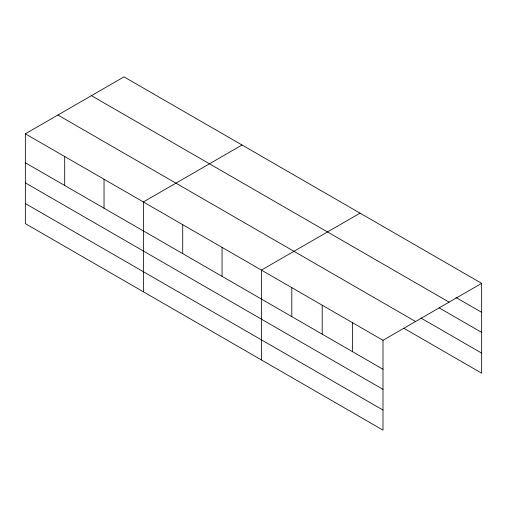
<?xml version="1.0" encoding="UTF-8"?>
<svg xmlns="http://www.w3.org/2000/svg" width="507" height="507" viewBox="0 0 507 507"><rect width="100%" height="100%" fill="white"/><g stroke="black" fill="none" stroke-linecap="round" stroke-linejoin="round"><path stroke-width="0.76" d="M383 389.357L383 340.305L25.35 133.816L25.35 223.644L383 430.139L383 389.357L25.35 182.869M403.959 328.327L481.65 373.184L481.65 283.356L124 76.861L25.35 133.816M242.023 145.008L143.373 201.957L143.373 291.785M360.046 213.149L261.403 270.098L261.403 359.932M383 340.305L481.65 283.356M455.977 297.495L481.65 312.318M91.444 95.658L449.094 302.147M439.087 307.831L481.65 332.402M420.848 317.99L481.65 353.094M57.906 115.026L415.556 321.514M25.35 162.779L383 369.267M25.35 203.56L383 410.049M352.606 322.756L352.606 351.719M322.205 305.201L322.205 334.164M291.804 287.653L291.804 316.615M222.06 247.384L222.06 276.347M182.716 224.671L182.716 253.633M104.036 179.244L104.036 208.206M64.693 156.53L64.693 185.492"/></g></svg>
